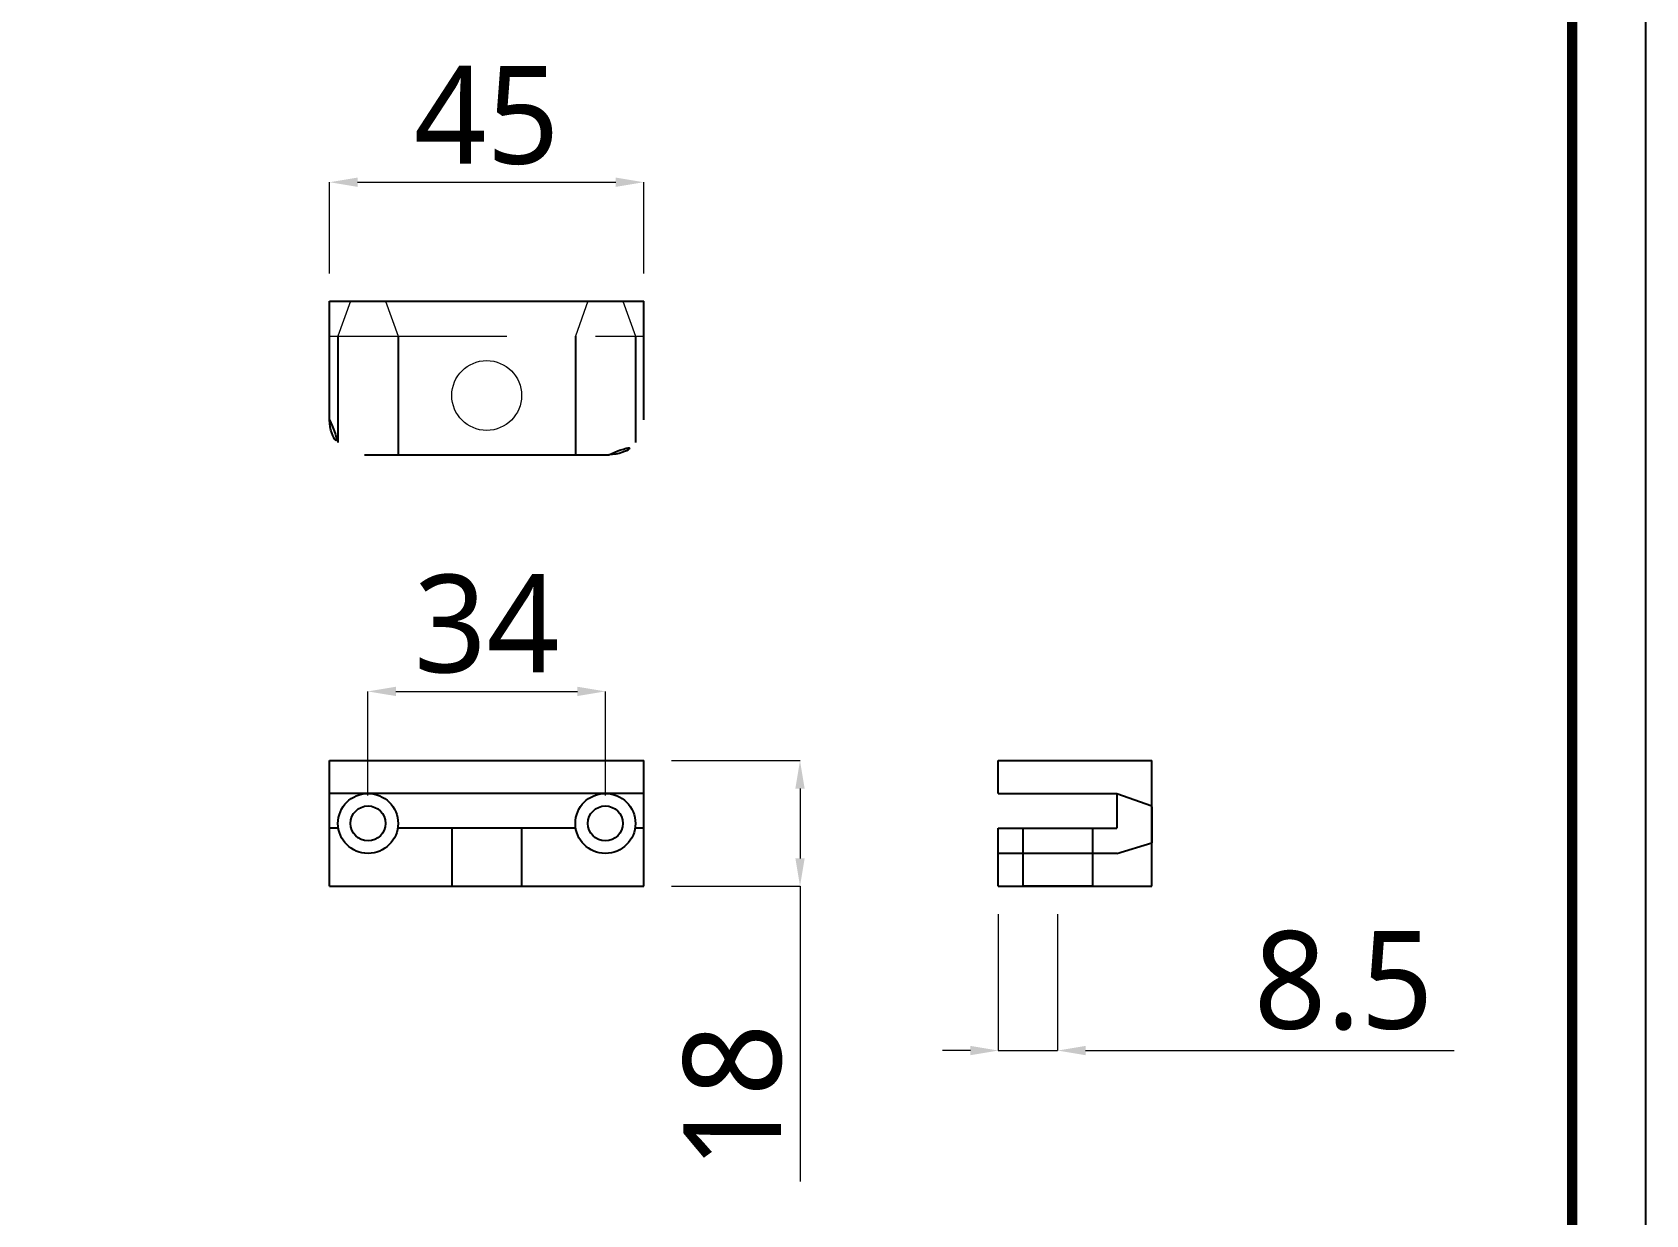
# Model space of a CAD drawing. Extents: x 16296660632 to 16296676072, y -37409619871 to -37409617340.
# Drawn here: x 16296675840.8 to 16296676071.9, y -37409617616.6 to -37409617447.2 of the extents above; entities that cross this region are included whole.
import ezdxf

# ---------------------------------------------------------------- set-up
doc = ezdxf.new("R2010")
doc.units = 0
doc.header["$LTSCALE"] = 10
doc.header["$MEASUREMENT"] = 0
doc.header["$PDMODE"] = 3
doc.header["$PDSIZE"] = -10
doc.linetypes.add('HIDDEN2', pattern=[4.7625, 3.175, -1.5875])
doc.layers.get('0').update_dxf_attribs({"linetype": 'CONTINUOUS'})
doc.layers.get('DEFPOINTS').update_dxf_attribs({"linetype": 'CONTINUOUS'})
doc.layers.add('BODY', color=7, linetype='CONTINUOUS')
doc.layers.add('Default', color=7, linetype='CONTINUOUS')
doc.styles.add('Daelim Dimension', font='NanumGothic.ttf')
doc.dimstyles.new('DEFAULT', dxfattribs={"dimscale": 2, "dimtxt": 2, "dimasz": 2, "dimexe": 0, "dimexo": 2, "dimgap": 1, "dimtad": 1, "dimdec": 1, "dimzin": 9, "dimdsep": 46, "dimtxsty": 'Daelim Dimension', "dimcen": 0.5, "dimclrd": 252, "dimclre": 252, "dimclrt": 3, "dimadec": 1, "dimazin": 0, "dimtfac": 1, "dimtdec": 1, "dimtix": 1, "dimtmove": 0, "dimatfit": 3, "dimfxl": 1, "dimtolj": 1, "dimtzin": 1, "dimlwd": 9, "dimlwe": 9, "dimarcsym": 0})

# ---------------------------------------------------------------- blocks, each defined once
blk = doc.blocks.new('*D2')
at = {"layer": 'Default', "color": 5, "lineweight": 9, "transparency": 16777216}
for p, q in [((16296675883.356091, -37409617481.730217), (16296675883.356091, -37409617468.670273)), ((16296675887.356091, -37409617468.670273), (16296675924.356091, -37409617468.670273)), ((16296675928.356091, -37409617481.730217), (16296675928.356091, -37409617468.670273))]:
    blk.add_line(p, q, dxfattribs=at)
at = {"layer": 'Default', "color": 5, "transparency": 16777216}
for points in [[(16296675887.356091, -37409617468.003609), (16296675887.356091, -37409617469.336937), (16296675883.356091, -37409617468.670273)], [(16296675924.356091, -37409617468.003609), (16296675924.356091, -37409617469.336937), (16296675928.356091, -37409617468.670273)]]:
    blk.add_solid(points, dxfattribs=at)
at = {"layer": 'DEFPOINTS', "color": 0, "transparency": 16777216}
for p in [(16296675928.356091, -37409617468.670273), (16296675883.356091, -37409617485.730217), (16296675928.356091, -37409617485.730217)]:
    blk.add_point(p, dxfattribs=at)
at = {"layer": 'Default', "color": 7, "transparency": 16777216, "insert": (16296675905.856091, -37409617459.129501), "char_height": 14, "attachment_point": 5, "style": 'Daelim Dimension'}
blk.add_mtext('\\A1;45', dxfattribs=at)
blk = doc.blocks.new('*D3')
at = {"layer": 'Default', "color": 5, "lineweight": 9, "transparency": 16777216}
for p, q in [((16296675888.85609, -37409617556.55476), (16296675888.85609, -37409617541.63464)), ((16296675892.85609, -37409617541.63464), (16296675918.85609, -37409617541.63464)), ((16296675922.85609, -37409617556.55476), (16296675922.85609, -37409617541.63464))]:
    blk.add_line(p, q, dxfattribs=at)
at = {"layer": 'Default', "color": 5, "transparency": 16777216}
for points in [[(16296675892.85609, -37409617540.96797), (16296675892.85609, -37409617542.3013), (16296675888.85609, -37409617541.63464)], [(16296675918.85609, -37409617540.96797), (16296675918.85609, -37409617542.3013), (16296675922.85609, -37409617541.63464)]]:
    blk.add_solid(points, dxfattribs=at)
at = {"layer": 'DEFPOINTS', "color": 0, "transparency": 16777216}
for p in [(16296675922.85609, -37409617541.63464), (16296675888.85609, -37409617560.55476), (16296675922.85609, -37409617560.55476)]:
    blk.add_point(p, dxfattribs=at)
at = {"layer": 'Default', "color": 7, "transparency": 16777216, "insert": (16296675905.85609, -37409617532.00374), "char_height": 14, "attachment_point": 5, "style": 'Daelim Dimension'}
blk.add_mtext('\\A1;34', dxfattribs=at)
blk = doc.blocks.new('*D4')
at = {"layer": 'Default', "color": 5, "lineweight": 9, "transparency": 16777216}
for p, q in [((16296675932.35609, -37409617551.55476), (16296675950.74444, -37409617551.55476)), ((16296675950.74444, -37409617555.55476), (16296675950.74444, -37409617565.55476)), ((16296675932.35609, -37409617569.55476), (16296675950.74444, -37409617569.55476)), ((16296675950.74444, -37409617569.55476), (16296675950.74444, -37409617611.8542))]:
    blk.add_line(p, q, dxfattribs=at)
at = {"layer": 'Default', "color": 5, "transparency": 16777216}
for points in [[(16296675950.07777, -37409617555.55476), (16296675951.41111, -37409617555.55476), (16296675950.74444, -37409617551.55476)], [(16296675950.07777, -37409617565.55476), (16296675951.41111, -37409617565.55476), (16296675950.74444, -37409617569.55476)]]:
    blk.add_solid(points, dxfattribs=at)
at = {"layer": 'DEFPOINTS', "color": 0, "transparency": 16777216}
for p in [(16296675928.35609, -37409617551.55476), (16296675928.35609, -37409617569.55476), (16296675950.74444, -37409617569.55476)]:
    blk.add_point(p, dxfattribs=at)
at = {"layer": 'Default', "color": 7, "transparency": 16777216, "insert": (16296675941.12356, -37409617599.64962), "char_height": 14, "attachment_point": 5, "rotation": 90, "style": 'Daelim Dimension'}
blk.add_mtext('\\A1;18', dxfattribs=at)
blk = doc.blocks.new('*D5')
at = {"layer": 'Default', "color": 5, "lineweight": 9, "transparency": 16777216}
for p, q in [((16296675979.149349, -37409617573.554764), (16296675979.149349, -37409617593.098251)), ((16296675987.649349, -37409617573.554764), (16296675987.649349, -37409617593.098251)), ((16296675975.149349, -37409617593.098251), (16296675971.149349, -37409617593.098251)), ((16296675979.149349, -37409617593.098251), (16296675987.649349, -37409617593.098251)), ((16296675991.649349, -37409617593.098251), (16296676044.466431, -37409617593.098251))]:
    blk.add_line(p, q, dxfattribs=at)
at = {"layer": 'Default', "color": 5, "transparency": 16777216}
for points in [[(16296675975.149349, -37409617592.431587), (16296675975.149349, -37409617593.764923), (16296675979.149349, -37409617593.098251)], [(16296675991.649349, -37409617592.431587), (16296675991.649349, -37409617593.764923), (16296675987.649349, -37409617593.098251)]]:
    blk.add_solid(points, dxfattribs=at)
at = {"layer": 'DEFPOINTS', "color": 0, "transparency": 16777216}
for p in [(16296675979.149349, -37409617569.554764), (16296675987.649349, -37409617569.554764), (16296675979.149349, -37409617593.098251)]:
    blk.add_point(p, dxfattribs=at)
at = {"layer": 'Default', "color": 7, "transparency": 16777216, "insert": (16296676028.60663, -37409617583.116852), "char_height": 14, "attachment_point": 5, "style": 'Daelim Dimension'}
blk.add_mtext('\\A1;8.5', dxfattribs=at)

msp = doc.modelspace()

# ---------------------------------------------------------------- linework, layer by layer
for p, q in [((16296675883.36, -37409617485.73), (16296675928.36, -37409617485.73)), ((16296675883.36, -37409617502.73), (16296675883.36, -37409617485.73)), ((16296675928.36, -37409617502.73), (16296675928.36, -37409617485.73)), ((16296675888.36, -37409617507.73), (16296675923.36, -37409617507.73)), ((16296675979.15, -37409617556.25), (16296675979.15, -37409617551.55)), ((16296675979.15, -37409617551.55), (16296676001.15, -37409617551.55)), ((16296676001.15, -37409617569.55), (16296676001.15, -37409617551.55)), ((16296675979.15, -37409617556.25), (16296675996.15, -37409617556.25)), ((16296675979.15, -37409617556.25), (16296675996.15, -37409617556.25)), ((16296676001.15, -37409617558.15), (16296676001.15, -37409617563.35)), ((16296675979.15, -37409617561.25), (16296675996.15, -37409617561.25)), ((16296675979.15, -37409617569.55), (16296675979.15, -37409617561.25)), ((16296675979.15, -37409617569.55), (16296676001.15, -37409617569.55))]:
    msp.add_line(p, q)
at = {"linetype": 'HIDDEN2', "lineweight": 5, "ltscale": 0.8}
msp.add_line((16296675883.36, -37409617490.73), (16296675928.36, -37409617490.73), dxfattribs=at)
at = {"ltscale": 0.5}
msp.add_lwpolyline([(16296675420.89, -37409617817.49), (16296676071.89, -37409617817.49), (16296676071.89, -37409617340.49), (16296675420.89, -37409617340.49)], close=True, dxfattribs=at)
at = {"color": 5, "linetype": 'ByBlock', "lineweight": 200, "const_width": 1.5}
msp.add_lwpolyline([(16296675431.36, -37409617797.07), (16296676061.36, -37409617797.07), (16296676061.36, -37409617351.57), (16296675431.36, -37409617351.57)], close=True, dxfattribs=at)
for centre, start, end in [((16296675888.36, -37409617502.73), 180, 270), ((16296675923.36, -37409617502.73), 270, 0)]:
    msp.add_arc(centre, 5, start, end)
at = {"layer": 'BODY', "linetype": 'HIDDEN2', "lineweight": 5, "ltscale": 0.7}
for p, q in [((16296675886.36, -37409617485.73), (16296675884.56, -37409617490.73)), ((16296675891.36, -37409617485.73), (16296675893.16, -37409617490.73)), ((16296675920.36, -37409617485.73), (16296675918.56, -37409617490.73)), ((16296675925.36, -37409617485.73), (16296675927.16, -37409617490.73))]:
    msp.add_line(p, q, dxfattribs=at)
at = {"layer": 'BODY', "ltscale": 0.7}
for p, q in [((16296675883.36, -37409617569.55), (16296675883.36, -37409617551.55)), ((16296675883.36, -37409617551.55), (16296675928.36, -37409617551.55)), ((16296675928.36, -37409617569.55), (16296675928.36, -37409617551.55)), ((16296675996.15, -37409617556.25), (16296675996.15, -37409617561.25)), ((16296675996.15, -37409617557.25), (16296675996.15, -37409617560.25)), ((16296675883.36, -37409617569.55), (16296675928.36, -37409617569.55))]:
    msp.add_line(p, q, dxfattribs=at)
at = {"layer": 'BODY', "linetype": 'HIDDEN2', "lineweight": 5, "ltscale": 0.7}
msp.add_circle((16296675905.86, -37409617499.23), 5, dxfattribs=at)
at = {"layer": 'BODY', "ltscale": 0.7}
for centre, radius in [((16296675888.86, -37409617560.55), 4.3), ((16296675922.86, -37409617560.55), 4.3), ((16296675888.86, -37409617560.55), 2.5), ((16296675922.86, -37409617560.55), 2.5)]:
    msp.add_circle(centre, radius, dxfattribs=at)
at = {"layer": 'Default', "linetype": 'HIDDEN2'}
for p, q in [((16296675884.56, -37409617490.73), (16296675884.56, -37409617505.98)), ((16296675893.16, -37409617490.73), (16296675893.16, -37409617507.73)), ((16296675918.56, -37409617490.73), (16296675918.56, -37409617507.73)), ((16296675927.16, -37409617490.73), (16296675927.16, -37409617505.98)), ((16296675996.15, -37409617556.25), (16296676001.15, -37409617558.05)), ((16296675900.86, -37409617561.25), (16296675900.86, -37409617569.55)), ((16296675910.86, -37409617561.25), (16296675910.86, -37409617569.55)), ((16296675982.65, -37409617561.25), (16296675982.65, -37409617569.55)), ((16296675992.65, -37409617561.25), (16296675992.65, -37409617569.55)), ((16296675996.15, -37409617564.85), (16296676001.15, -37409617563.35)), ((16296675996.15, -37409617564.85), (16296675979.15, -37409617564.85))]:
    msp.add_line(p, q, dxfattribs=at)
at = {"layer": 'Default'}
for p, q in [((16296675928.36, -37409617556.25), (16296675883.36, -37409617556.25)), ((16296675884.61, -37409617561.25), (16296675883.36, -37409617561.25)), ((16296675918.61, -37409617561.25), (16296675893.1, -37409617561.25)), ((16296675928.36, -37409617561.25), (16296675927.1, -37409617561.25)), ((16296675979.15, -37409617569.55), (16296675987.65, -37409617569.55)), ((16296675992.65, -37409617569.55), (16296675982.65, -37409617569.55))]:
    msp.add_line(p, q, dxfattribs=at)

# ---------------------------------------------------------------- dimensions: what is measured, and where the dimension line sits
at = {"layer": 'Default', "color": 5}
for base, p1, p2, picture, middle in [((16296675928.36, -37409617468.67), (16296675883.36, -37409617485.73), (16296675928.36, -37409617485.73), '*D2', (16296675905.86, -37409617459.13)), ((16296675922.86, -37409617541.63), (16296675888.86, -37409617560.55), (16296675922.86, -37409617560.55), '*D3', (16296675905.86, -37409617532))]:
    dim = msp.add_linear_dim(base=base, p1=p1, p2=p2, dimstyle='DEFAULT', override={"dimtxt": 7, "dimclrd": 5, "dimclre": 5, "dimclrt": 7}, dxfattribs=at)
    dim.commit()
    dim.dimension.update_dxf_attribs({"geometry": picture, "text_midpoint": middle})
dim = msp.add_linear_dim(base=(16296675950.74, -37409617569.55), p1=(16296675928.36, -37409617551.55), p2=(16296675928.36, -37409617569.55), angle=90, dimstyle='DEFAULT', override={"dimtxt": 7, "dimclrd": 5, "dimclre": 5, "dimclrt": 7}, dxfattribs=at)
dim.commit()
dim.dimension.update_dxf_attribs({"geometry": '*D4', "text_midpoint": (16296675950.74, -37409617599.65), "dimtype": 160})
dim = msp.add_linear_dim(base=(16296675979.15, -37409617593.1), p1=(16296675987.65, -37409617569.55), p2=(16296675979.15, -37409617569.55), dimstyle='DEFAULT', override={"dimtxt": 7, "dimclrd": 5, "dimclre": 5, "dimclrt": 7}, dxfattribs=at)
dim.commit()
dim.dimension.update_dxf_attribs({"geometry": '*D5', "text_midpoint": (16296676028.61, -37409617593.1), "dimtype": 160})

doc.saveas('drawing.dxf')
